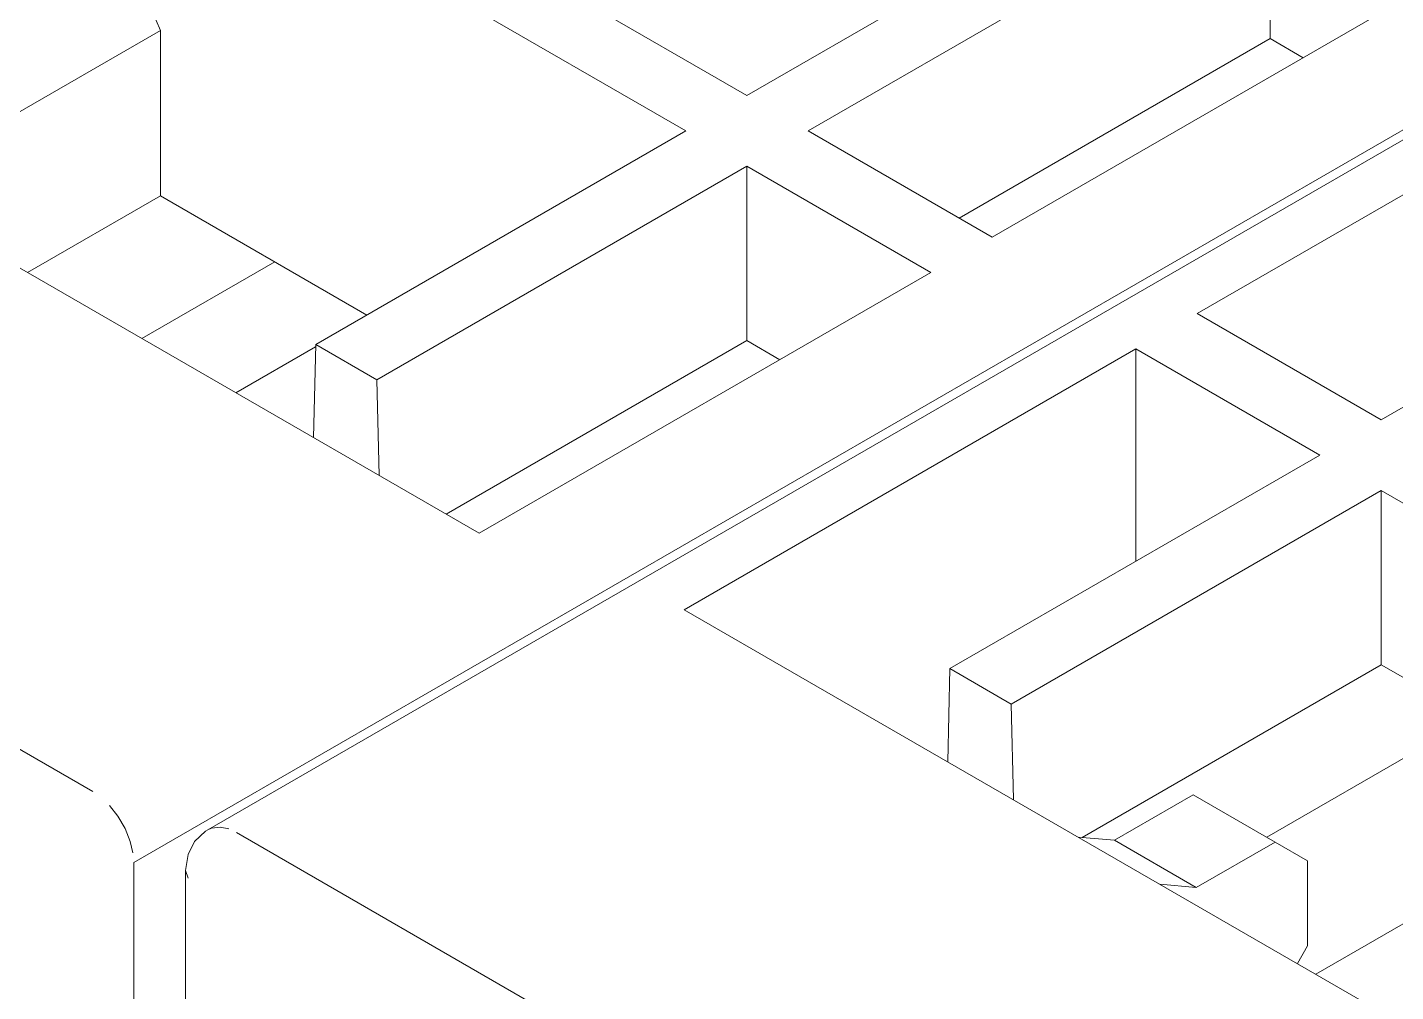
# Model space of a CAD drawing. Header units: inches. Extents: x 67248 to 85686, y -40174 to -31152.
# Drawn here: x 82479.58 to 82492.36, y -33353.33 to -33344.32 of the extents above; entities that cross this region are included whole.
import ezdxf

# ---------------------------------------------------------------- set-up
doc = ezdxf.new("R2010")
doc.units = ezdxf.units.IN
doc.header["$MEASUREMENT"] = 0

# ---------------------------------------------------------------- blocks, each defined once
blk = doc.blocks.new('ET200S')
at = {"lineweight": 0}
for p, q in [((87.434, 25.275), (109.001, 37.726)), ((86.794, 24.993), (108.361, 37.444)), ((92.097, 31.626), (86.97, 34.586)), ((86.441, 34.281), (91.568, 31.32)), ((92.097, 31.626), (96.094, 33.933)), ((96.623, 33.627), (92.627, 31.32)), ((96.623, 33.627), (96.623, 32.119)), ((89.782, 27.84), (80.412, 33.25)), ((94.219, 30.401), (98.215, 32.708)), ((86.95, 32.362), (87.025, 32.189)), ((87.025, 32.189), (85.45, 31.28)), ((87.025, 32.189), (87.025, 30.759)), ((96.623, 32.119), (93.933, 30.566)), ((96.909, 31.954), (96.623, 32.119)), ((99.988, 32.048), (95.992, 29.741)), ((86.441, 25.605), (76.541, 31.32)), ((88.368, 29.473), (91.568, 31.32)), ((94.219, 30.401), (92.627, 31.32)), ((97.584, 28.822), (101.58, 31.129)), ((92.097, 31.015), (88.897, 29.167)), ((92.097, 31.015), (92.097, 29.507)), ((92.097, 31.015), (93.689, 30.096)), ((85.875, 30.096), (87.025, 30.759)), ((88.811, 29.728), (87.025, 30.759)), ((86.865, 29.524), (88.015, 30.188)), ((89.782, 27.84), (93.689, 30.096)), ((97.584, 28.822), (95.992, 29.741)), ((88.368, 29.473), (88.349, 28.667)), ((88.897, 29.167), (88.368, 29.473)), ((92.097, 29.507), (89.496, 28.005)), ((92.383, 29.341), (92.097, 29.507)), ((88.367, 29.453), (87.678, 29.055)), ((95.462, 29.435), (91.555, 27.179)), ((95.462, 29.435), (95.462, 27.597)), ((95.462, 29.435), (97.054, 28.516)), ((88.916, 28.34), (88.897, 29.167)), ((93.854, 26.669), (97.054, 28.516)), ((97.584, 28.21), (94.384, 26.363)), ((97.584, 28.21), (97.584, 26.702)), ((97.584, 28.21), (102.711, 25.25)), ((100.925, 21.77), (91.555, 27.179)), ((93.836, 25.863), (93.854, 26.669)), ((94.384, 26.363), (93.854, 26.669)), ((97.584, 26.702), (94.997, 25.209)), ((97.851, 26.548), (97.584, 26.702)), ((94.384, 26.363), (94.402, 25.536)), ((98.168, 26.119), (96.593, 25.21)), ((95.957, 25.577), (95.277, 25.184)), ((95.957, 25.577), (96.665, 25.169)), ((86.658, 25.393), (86.585, 25.486)), ((86.72, 25.285), (86.658, 25.393)), ((86.764, 25.175), (86.72, 25.285)), ((87.321, 25.173), (87.414, 25.263)), ((87.414, 25.263), (87.434, 25.275)), ((87.468, 25.29), (87.434, 25.275)), ((87.541, 25.298), (87.468, 25.29)), ((87.616, 25.282), (87.541, 25.298)), ((97.584, 19.535), (87.684, 25.25)), ((95.277, 25.184), (94.963, 25.212)), ((86.788, 25.075), (86.764, 25.175)), ((87.264, 25.062), (87.321, 25.173)), ((95.277, 25.184), (95.984, 24.776)), ((96.665, 25.169), (95.984, 24.776)), ((96.665, 25.169), (96.947, 25.005)), ((86.794, -40.491), (86.794, 24.993)), ((87.243, 24.924), (87.264, 25.062)), ((96.947, 24.27), (96.947, 25.005)), ((87.243, 24.924), (87.243, -40.56)), ((87.266, 24.857), (87.243, 24.924)), ((95.984, 24.776), (95.67, 24.804)), ((97.018, 24.025), (98.168, 24.689)), ((96.947, 24.27), (96.859, 24.117))]:
    blk.add_line(p, q, dxfattribs=at)

msp = doc.modelspace()

# ---------------------------------------------------------------- block references
at = {"xscale": 1.08, "yscale": 1.08, "zscale": 1.08}
msp.add_blockref('ET200S', (82386.84, -33379.117, 0.332), dxfattribs=at)

doc.saveas('drawing.dxf')
